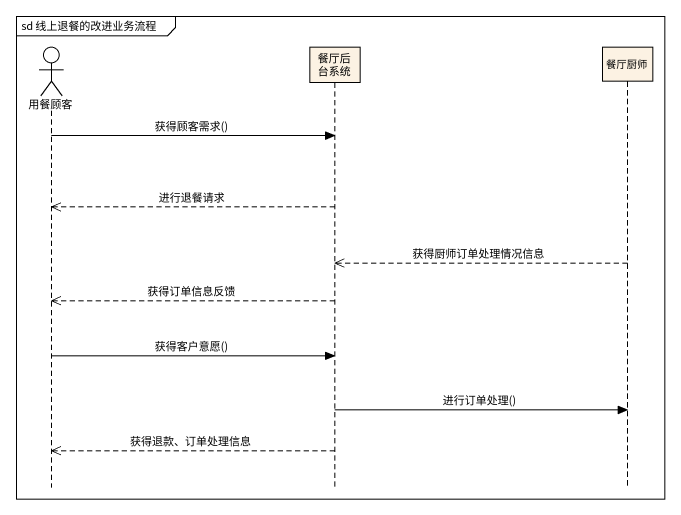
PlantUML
@startuml
mainframe sd 线上退餐的改进业务流程
hide footbox
actor 用餐顾客
participant 餐厅后台系统
participant 餐厅厨师

用餐顾客 -> 餐厅后台系统 : 获得顾客需求()
餐厅后台系统 -->> 用餐顾客 : 进行退餐请求
餐厅厨师 -->> 餐厅后台系统 : 获得厨师订单处理情况信息
餐厅后台系统 -->> 用餐顾客 : 获得订单信息反馈
用餐顾客 -> 餐厅后台系统 : 获得客户意愿()
餐厅后台系统 -> 餐厅厨师 : 进行订单处理()
餐厅后台系统 -->> 用餐顾客 : 获得退款、订单处理信息
@enduml
